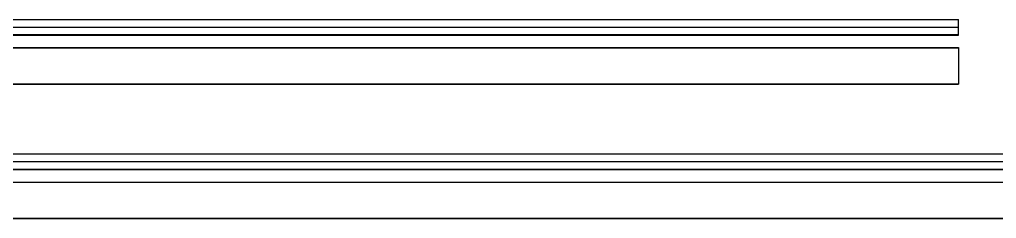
# Model space of a CAD drawing. Header units: millimetres. Extents: x 1092 to 7171, y 2207 to 2566.
# Drawn here: x 2662 to 4232, y 2207 to 2526 of the extents above; entities that cross this region are included whole.
import ezdxf

# ---------------------------------------------------------------- set-up
doc = ezdxf.new("R2010")
doc.units = ezdxf.units.MM
doc.header["$LTSCALE"] = 5
doc.layers.add('HALFEN', color=2, linetype='CONTINUOUS')

msp = doc.modelspace()

# ---------------------------------------------------------------- linework, layer by layer
at = {"layer": 'HALFEN'}
for p, q in [((1170.8, 2526.2), (4170.7, 2526.2)), ((4170.7, 2501.2), (4170.7, 2526.2)), ((1170.8, 2502), (4170.7, 2502)), ((1170.8, 2501.2), (4170.7, 2501.2)), ((1170.8, 2481.2), (4170.7, 2481.2)), ((1170.8, 2481), (4170.7, 2481)), ((4170.7, 2481.2), (4170.7, 2422.7)), ((1170.8, 2423), (4170.7, 2423)), ((1170.8, 2422.7), (4170.7, 2422.7)), ((1170.8, 2310.4), (7170.7, 2310.4)), ((1170.8, 2286.2), (7170.7, 2286.2)), ((1170.8, 2285.4), (7170.7, 2285.4)), ((1170.8, 2265.4), (7170.7, 2265.4)), ((1170.8, 2265.2), (7170.7, 2265.2)), ((1170.8, 2207.2), (7170.7, 2207.2)), ((1170.8, 2206.9), (7170.7, 2206.9))]:
    msp.add_line(p, q, dxfattribs=at)
at = {"layer": 'HALFEN', "color": 1}
for p, q in [((1171.8, 2514.2), (4170.7, 2514.2)), ((1171.8, 2298.4), (7170.7, 2298.4))]:
    msp.add_line(p, q, dxfattribs=at)

doc.saveas('drawing.dxf')
